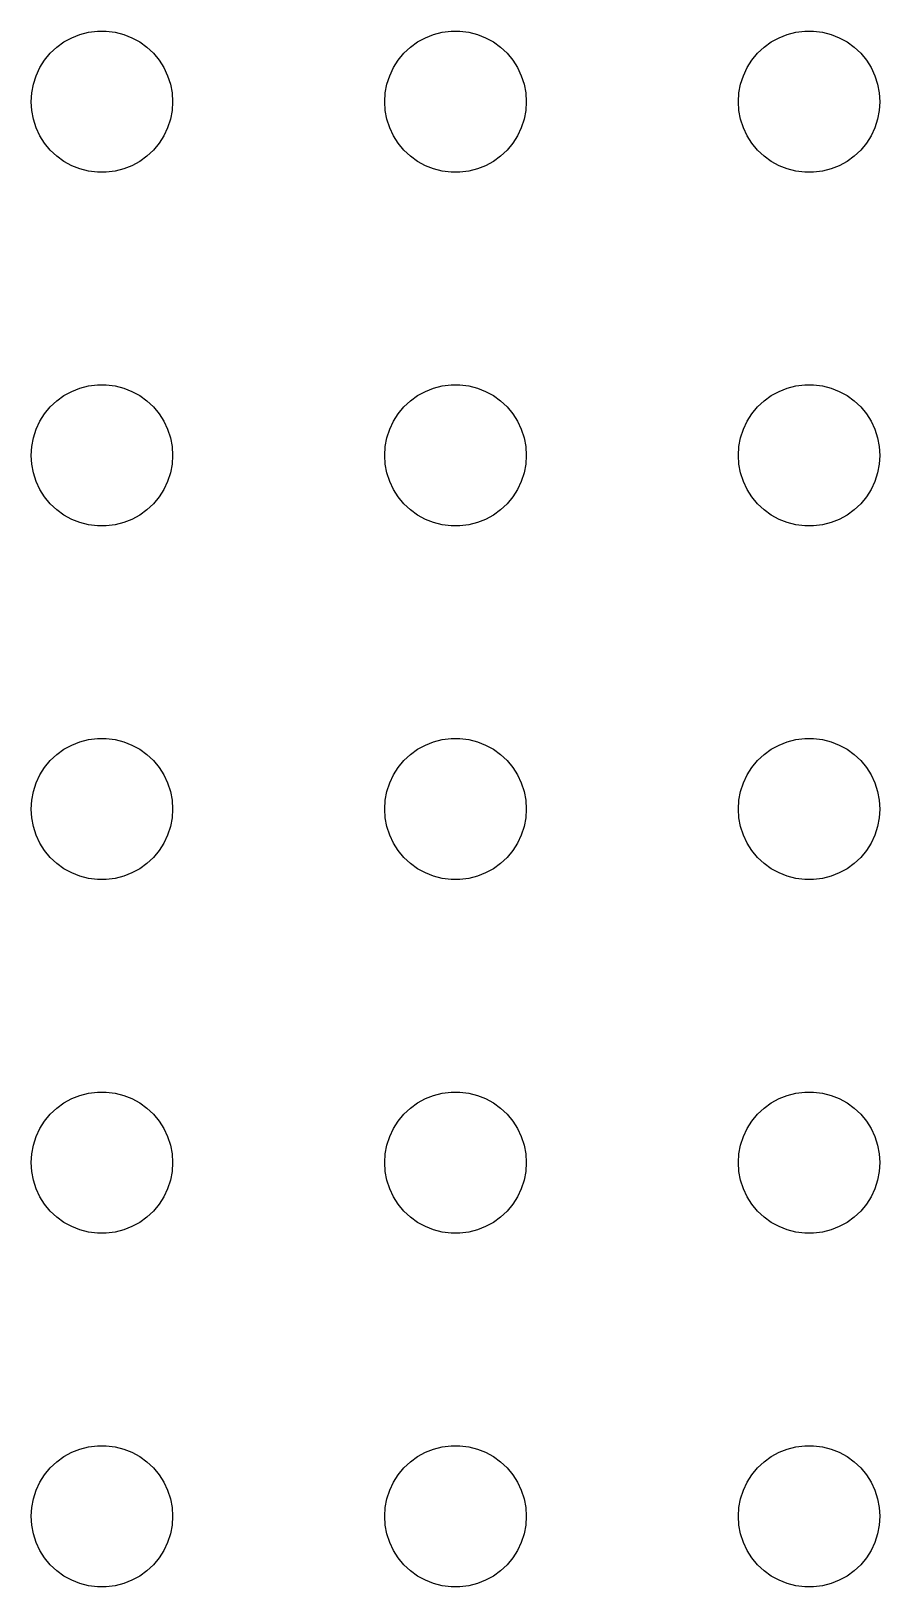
# Model space of a CAD drawing. Header units: metres. Extents: x -150 to 150, y -149 to 149.
# Drawn here: x -61.5 to -43.5, y -39 to -6 of the extents above; entities that cross this region are included whole.
import ezdxf

# ---------------------------------------------------------------- set-up
doc = ezdxf.new("R2010")
doc.units = ezdxf.units.M

msp = doc.modelspace()

# ---------------------------------------------------------------- linework, layer by layer
for p, q in [((-60.9561, -6.34422), (-60.8037, -6.23351)), ((-60.8037, -6.23351), (-60.6387, -6.14275)), ((-60.6387, -6.14275), (-60.4635, -6.07341)), ((-60.4635, -6.07341), (-60.2811, -6.02657)), ((-60.2811, -6.02657), (-60.0942, -6.00294)), ((-60.0942, -6.00294), (-59.9058, -6.00294)), ((-59.9058, -6.00294), (-59.7189, -6.02657)), ((-59.7189, -6.02657), (-59.5365, -6.07341)), ((-59.5365, -6.07341), (-59.3613, -6.14275)), ((-59.3613, -6.14275), (-59.1963, -6.23351)), ((-59.1963, -6.23351), (-59.0439, -6.34422)), ((-53.4561, -6.34422), (-53.3037, -6.23351)), ((-53.3037, -6.23351), (-53.1387, -6.14275)), ((-53.1387, -6.14275), (-52.9635, -6.07341)), ((-52.9635, -6.07341), (-52.7811, -6.02657)), ((-52.7811, -6.02657), (-52.5942, -6.00294)), ((-52.5942, -6.00294), (-52.4058, -6.00294)), ((-52.4058, -6.00294), (-52.2189, -6.02657)), ((-52.2189, -6.02657), (-52.0365, -6.07341)), ((-52.0365, -6.07341), (-51.8613, -6.14275)), ((-51.8613, -6.14275), (-51.6963, -6.23351)), ((-51.6963, -6.23351), (-51.5439, -6.34422)), ((-45.9561, -6.34422), (-45.8037, -6.23351)), ((-45.8037, -6.23351), (-45.6387, -6.14275)), ((-45.6387, -6.14275), (-45.4635, -6.07341)), ((-45.4635, -6.07341), (-45.2811, -6.02657)), ((-45.2811, -6.02657), (-45.0942, -6.00294)), ((-45.0942, -6.00294), (-44.9058, -6.00294)), ((-44.9058, -6.00294), (-44.7189, -6.02657)), ((-44.7189, -6.02657), (-44.5365, -6.07341)), ((-44.5365, -6.07341), (-44.3613, -6.14275)), ((-44.3613, -6.14275), (-44.1963, -6.23351)), ((-44.1963, -6.23351), (-44.0439, -6.34422)), ((-61.2135, -6.61832), (-61.0934, -6.47318)), ((-61.0934, -6.47318), (-60.9561, -6.34422)), ((-59.0439, -6.34422), (-58.9065, -6.47318)), ((-58.9065, -6.47318), (-58.7865, -6.61832)), ((-53.7135, -6.61832), (-53.5934, -6.47318)), ((-53.5934, -6.47318), (-53.4561, -6.34422)), ((-51.5439, -6.34422), (-51.4065, -6.47318)), ((-51.4065, -6.47318), (-51.2865, -6.61832)), ((-46.2135, -6.61832), (-46.0934, -6.47318)), ((-46.0934, -6.47318), (-45.9561, -6.34422)), ((-44.0439, -6.34422), (-43.9065, -6.47318)), ((-43.9065, -6.47318), (-43.7865, -6.61832)), ((-61.3947, -6.9478), (-61.3145, -6.77736)), ((-61.3145, -6.77736), (-61.2135, -6.61832)), ((-58.7865, -6.61832), (-58.6855, -6.77736)), ((-58.6855, -6.77736), (-58.6053, -6.9478)), ((-53.8947, -6.9478), (-53.8145, -6.77736)), ((-53.8145, -6.77736), (-53.7135, -6.61832)), ((-51.2865, -6.61832), (-51.1855, -6.77736)), ((-51.1855, -6.77736), (-51.1053, -6.9478)), ((-46.3947, -6.9478), (-46.3145, -6.77736)), ((-46.3145, -6.77736), (-46.2135, -6.61832)), ((-43.7865, -6.61832), (-43.6855, -6.77736)), ((-43.6855, -6.77736), (-43.6053, -6.9478)), ((-61.4882, -7.312), (-61.4529, -7.12695)), ((-61.4529, -7.12695), (-61.3947, -6.9478)), ((-58.6053, -6.9478), (-58.5471, -7.12695)), ((-58.5471, -7.12695), (-58.5118, -7.312)), ((-53.9882, -7.312), (-53.9529, -7.12695)), ((-53.9529, -7.12695), (-53.8947, -6.9478)), ((-51.1053, -6.9478), (-51.0471, -7.12695)), ((-51.0471, -7.12695), (-51.0118, -7.312)), ((-46.4882, -7.312), (-46.4529, -7.12695)), ((-46.4529, -7.12695), (-46.3947, -6.9478)), ((-43.6053, -6.9478), (-43.5471, -7.12695)), ((-43.5471, -7.12695), (-43.5118, -7.312)), ((-61.5, -7.5), (-61.4882, -7.312)), ((-61.4882, -7.68799), (-61.5, -7.5)), ((-58.5118, -7.312), (-58.5, -7.5)), ((-58.5, -7.5), (-58.5118, -7.68799)), ((-54, -7.5), (-53.9882, -7.312)), ((-53.9882, -7.68799), (-54, -7.5)), ((-51.0118, -7.312), (-51, -7.5)), ((-51, -7.5), (-51.0118, -7.68799)), ((-46.5, -7.5), (-46.4882, -7.312)), ((-46.4882, -7.68799), (-46.5, -7.5)), ((-43.5118, -7.312), (-43.5, -7.5)), ((-43.5, -7.5), (-43.5118, -7.68799)), ((-61.4529, -7.87303), (-61.4882, -7.68799)), ((-61.3947, -8.05219), (-61.4529, -7.87303)), ((-58.5471, -7.87303), (-58.6053, -8.05219)), ((-58.5118, -7.68799), (-58.5471, -7.87303)), ((-53.9529, -7.87303), (-53.9882, -7.68799)), ((-53.8947, -8.05219), (-53.9529, -7.87303)), ((-51.0471, -7.87303), (-51.1053, -8.05219)), ((-51.0118, -7.68799), (-51.0471, -7.87303)), ((-46.4529, -7.87303), (-46.4882, -7.68799)), ((-46.3947, -8.05219), (-46.4529, -7.87303)), ((-43.5471, -7.87303), (-43.6053, -8.05219)), ((-43.5118, -7.68799), (-43.5471, -7.87303)), ((-61.3145, -8.22263), (-61.3947, -8.05219)), ((-61.2135, -8.38167), (-61.3145, -8.22263)), ((-58.6855, -8.22263), (-58.7865, -8.38167)), ((-58.6053, -8.05219), (-58.6855, -8.22263)), ((-53.8145, -8.22263), (-53.8947, -8.05219)), ((-53.7135, -8.38167), (-53.8145, -8.22263)), ((-51.1855, -8.22263), (-51.2865, -8.38167)), ((-51.1053, -8.05219), (-51.1855, -8.22263)), ((-46.3145, -8.22263), (-46.3947, -8.05219)), ((-46.2135, -8.38167), (-46.3145, -8.22263)), ((-43.6855, -8.22263), (-43.7865, -8.38167)), ((-43.6053, -8.05219), (-43.6855, -8.22263)), ((-61.0934, -8.52681), (-61.2135, -8.38167)), ((-60.9561, -8.65576), (-61.0934, -8.52681)), ((-58.9065, -8.52681), (-59.0439, -8.65576)), ((-58.7865, -8.38167), (-58.9065, -8.52681)), ((-53.5934, -8.52681), (-53.7135, -8.38167)), ((-53.4561, -8.65576), (-53.5934, -8.52681)), ((-51.4065, -8.52681), (-51.5439, -8.65576)), ((-51.2865, -8.38167), (-51.4065, -8.52681)), ((-46.0934, -8.52681), (-46.2135, -8.38167)), ((-45.9561, -8.65576), (-46.0934, -8.52681)), ((-43.9065, -8.52681), (-44.0439, -8.65576)), ((-43.7865, -8.38167), (-43.9065, -8.52681)), ((-60.8037, -8.76648), (-60.9561, -8.65576)), ((-60.6387, -8.85724), (-60.8037, -8.76648)), ((-60.4635, -8.92657), (-60.6387, -8.85724)), ((-59.3613, -8.85724), (-59.5365, -8.92657)), ((-59.1963, -8.76648), (-59.3613, -8.85724)), ((-59.0439, -8.65576), (-59.1963, -8.76648)), ((-53.3037, -8.76648), (-53.4561, -8.65576)), ((-53.1387, -8.85724), (-53.3037, -8.76648)), ((-52.9635, -8.92657), (-53.1387, -8.85724)), ((-51.8613, -8.85724), (-52.0365, -8.92657)), ((-51.6963, -8.76648), (-51.8613, -8.85724)), ((-51.5439, -8.65576), (-51.6963, -8.76648)), ((-45.8037, -8.76648), (-45.9561, -8.65576)), ((-45.6387, -8.85724), (-45.8037, -8.76648)), ((-45.4635, -8.92657), (-45.6387, -8.85724)), ((-44.3613, -8.85724), (-44.5365, -8.92657)), ((-44.1963, -8.76648), (-44.3613, -8.85724)), ((-44.0439, -8.65576), (-44.1963, -8.76648)), ((-60.2811, -8.97342), (-60.4635, -8.92657)), ((-60.0942, -8.99704), (-60.2811, -8.97342)), ((-59.9058, -8.99704), (-60.0942, -8.99704)), ((-59.7189, -8.97342), (-59.9058, -8.99704)), ((-59.5365, -8.92657), (-59.7189, -8.97342)), ((-52.7811, -8.97342), (-52.9635, -8.92657)), ((-52.5942, -8.99704), (-52.7811, -8.97342)), ((-52.4058, -8.99704), (-52.5942, -8.99704)), ((-52.2189, -8.97342), (-52.4058, -8.99704)), ((-52.0365, -8.92657), (-52.2189, -8.97342)), ((-45.2811, -8.97342), (-45.4635, -8.92657)), ((-45.0942, -8.99704), (-45.2811, -8.97342)), ((-44.9058, -8.99704), (-45.0942, -8.99704)), ((-44.7189, -8.97342), (-44.9058, -8.99704)), ((-44.5365, -8.92657), (-44.7189, -8.97342)), ((-60.4635, -13.5734), (-60.2811, -13.5266)), ((-60.2811, -13.5266), (-60.0942, -13.5029)), ((-60.0942, -13.5029), (-59.9058, -13.5029)), ((-59.9058, -13.5029), (-59.7189, -13.5266)), ((-59.7189, -13.5266), (-59.5365, -13.5734)), ((-52.9635, -13.5734), (-52.7811, -13.5266)), ((-52.7811, -13.5266), (-52.5942, -13.5029)), ((-52.5942, -13.5029), (-52.4058, -13.5029)), ((-52.4058, -13.5029), (-52.2189, -13.5266)), ((-52.2189, -13.5266), (-52.0365, -13.5734)), ((-45.4635, -13.5734), (-45.2811, -13.5266)), ((-45.2811, -13.5266), (-45.0942, -13.5029)), ((-45.0942, -13.5029), (-44.9058, -13.5029)), ((-44.9058, -13.5029), (-44.7189, -13.5266)), ((-44.7189, -13.5266), (-44.5365, -13.5734)), ((-61.0934, -13.9732), (-60.9561, -13.8442)), ((-60.9561, -13.8442), (-60.8037, -13.7335)), ((-60.8037, -13.7335), (-60.6387, -13.6427)), ((-60.6387, -13.6427), (-60.4635, -13.5734)), ((-59.5365, -13.5734), (-59.3613, -13.6427)), ((-59.3613, -13.6427), (-59.1963, -13.7335)), ((-59.1963, -13.7335), (-59.0439, -13.8442)), ((-59.0439, -13.8442), (-58.9065, -13.9732)), ((-53.5934, -13.9732), (-53.4561, -13.8442)), ((-53.4561, -13.8442), (-53.3037, -13.7335)), ((-53.3037, -13.7335), (-53.1387, -13.6427)), ((-53.1387, -13.6427), (-52.9635, -13.5734)), ((-52.0365, -13.5734), (-51.8613, -13.6427)), ((-51.8613, -13.6427), (-51.6963, -13.7335)), ((-51.6963, -13.7335), (-51.5439, -13.8442)), ((-51.5439, -13.8442), (-51.4065, -13.9732)), ((-46.0934, -13.9732), (-45.9561, -13.8442)), ((-45.9561, -13.8442), (-45.8037, -13.7335)), ((-45.8037, -13.7335), (-45.6387, -13.6427)), ((-45.6387, -13.6427), (-45.4635, -13.5734)), ((-44.5365, -13.5734), (-44.3613, -13.6427)), ((-44.3613, -13.6427), (-44.1963, -13.7335)), ((-44.1963, -13.7335), (-44.0439, -13.8442)), ((-44.0439, -13.8442), (-43.9065, -13.9732)), ((-61.3145, -14.2774), (-61.2135, -14.1183)), ((-61.2135, -14.1183), (-61.0934, -13.9732)), ((-58.9065, -13.9732), (-58.7865, -14.1183)), ((-58.7865, -14.1183), (-58.6855, -14.2774)), ((-53.8145, -14.2774), (-53.7135, -14.1183)), ((-53.7135, -14.1183), (-53.5934, -13.9732)), ((-51.4065, -13.9732), (-51.2865, -14.1183)), ((-51.2865, -14.1183), (-51.1855, -14.2774)), ((-46.3145, -14.2774), (-46.2135, -14.1183)), ((-46.2135, -14.1183), (-46.0934, -13.9732)), ((-43.9065, -13.9732), (-43.7865, -14.1183)), ((-43.7865, -14.1183), (-43.6855, -14.2774)), ((-61.4529, -14.627), (-61.3947, -14.4478)), ((-61.3947, -14.4478), (-61.3145, -14.2774)), ((-58.6855, -14.2774), (-58.6053, -14.4478)), ((-58.6053, -14.4478), (-58.5471, -14.627)), ((-53.9529, -14.627), (-53.8947, -14.4478)), ((-53.8947, -14.4478), (-53.8145, -14.2774)), ((-51.1855, -14.2774), (-51.1053, -14.4478)), ((-51.1053, -14.4478), (-51.0471, -14.627)), ((-46.4529, -14.627), (-46.3947, -14.4478)), ((-46.3947, -14.4478), (-46.3145, -14.2774)), ((-43.6855, -14.2774), (-43.6053, -14.4478)), ((-43.6053, -14.4478), (-43.5471, -14.627)), ((-61.5, -15), (-61.4882, -14.812)), ((-61.4882, -14.812), (-61.4529, -14.627)), ((-58.5471, -14.627), (-58.5118, -14.812)), ((-58.5118, -14.812), (-58.5, -15)), ((-54, -15), (-53.9882, -14.812)), ((-53.9882, -14.812), (-53.9529, -14.627)), ((-51.0471, -14.627), (-51.0118, -14.812)), ((-51.0118, -14.812), (-51, -15)), ((-46.5, -15), (-46.4882, -14.812)), ((-46.4882, -14.812), (-46.4529, -14.627)), ((-43.5471, -14.627), (-43.5118, -14.812)), ((-43.5118, -14.812), (-43.5, -15)), ((-61.4882, -15.188), (-61.5, -15)), ((-58.5, -15), (-58.5118, -15.188)), ((-53.9882, -15.188), (-54, -15)), ((-51, -15), (-51.0118, -15.188)), ((-46.4882, -15.188), (-46.5, -15)), ((-43.5, -15), (-43.5118, -15.188)), ((-61.4529, -15.373), (-61.4882, -15.188)), ((-61.3947, -15.5522), (-61.4529, -15.373)), ((-58.5471, -15.373), (-58.6053, -15.5522)), ((-58.5118, -15.188), (-58.5471, -15.373)), ((-53.9529, -15.373), (-53.9882, -15.188)), ((-53.8947, -15.5522), (-53.9529, -15.373)), ((-51.0471, -15.373), (-51.1053, -15.5522)), ((-51.0118, -15.188), (-51.0471, -15.373)), ((-46.4529, -15.373), (-46.4882, -15.188)), ((-46.3947, -15.5522), (-46.4529, -15.373)), ((-43.5471, -15.373), (-43.6053, -15.5522)), ((-43.5118, -15.188), (-43.5471, -15.373)), ((-61.3145, -15.7226), (-61.3947, -15.5522)), ((-61.2135, -15.8817), (-61.3145, -15.7226)), ((-58.6855, -15.7226), (-58.7865, -15.8817)), ((-58.6053, -15.5522), (-58.6855, -15.7226)), ((-53.8145, -15.7226), (-53.8947, -15.5522)), ((-53.7135, -15.8817), (-53.8145, -15.7226)), ((-51.1855, -15.7226), (-51.2865, -15.8817)), ((-51.1053, -15.5522), (-51.1855, -15.7226)), ((-46.3145, -15.7226), (-46.3947, -15.5522)), ((-46.2135, -15.8817), (-46.3145, -15.7226)), ((-43.6855, -15.7226), (-43.7865, -15.8817)), ((-43.6053, -15.5522), (-43.6855, -15.7226)), ((-61.0934, -16.0268), (-61.2135, -15.8817)), ((-60.9561, -16.1558), (-61.0934, -16.0268)), ((-60.8037, -16.2665), (-60.9561, -16.1558)), ((-59.0439, -16.1558), (-59.1963, -16.2665)), ((-58.9065, -16.0268), (-59.0439, -16.1558)), ((-58.7865, -15.8817), (-58.9065, -16.0268)), ((-53.5934, -16.0268), (-53.7135, -15.8817)), ((-53.4561, -16.1558), (-53.5934, -16.0268)), ((-53.3037, -16.2665), (-53.4561, -16.1558)), ((-51.5439, -16.1558), (-51.6963, -16.2665)), ((-51.4065, -16.0268), (-51.5439, -16.1558)), ((-51.2865, -15.8817), (-51.4065, -16.0268)), ((-46.0934, -16.0268), (-46.2135, -15.8817)), ((-45.9561, -16.1558), (-46.0934, -16.0268)), ((-45.8037, -16.2665), (-45.9561, -16.1558)), ((-44.0439, -16.1558), (-44.1963, -16.2665)), ((-43.9065, -16.0268), (-44.0439, -16.1558)), ((-43.7865, -15.8817), (-43.9065, -16.0268)), ((-60.6387, -16.3572), (-60.8037, -16.2665)), ((-60.4635, -16.4266), (-60.6387, -16.3572)), ((-60.2811, -16.4734), (-60.4635, -16.4266)), ((-60.0942, -16.497), (-60.2811, -16.4734)), ((-59.9058, -16.497), (-60.0942, -16.497)), ((-59.7189, -16.4734), (-59.9058, -16.497)), ((-59.5365, -16.4266), (-59.7189, -16.4734)), ((-59.3613, -16.3572), (-59.5365, -16.4266)), ((-59.1963, -16.2665), (-59.3613, -16.3572)), ((-53.1387, -16.3572), (-53.3037, -16.2665)), ((-52.9635, -16.4266), (-53.1387, -16.3572)), ((-52.7811, -16.4734), (-52.9635, -16.4266)), ((-52.5942, -16.497), (-52.7811, -16.4734)), ((-52.4058, -16.497), (-52.5942, -16.497)), ((-52.2189, -16.4734), (-52.4058, -16.497)), ((-52.0365, -16.4266), (-52.2189, -16.4734)), ((-51.8613, -16.3572), (-52.0365, -16.4266)), ((-51.6963, -16.2665), (-51.8613, -16.3572)), ((-45.6387, -16.3572), (-45.8037, -16.2665)), ((-45.4635, -16.4266), (-45.6387, -16.3572)), ((-45.2811, -16.4734), (-45.4635, -16.4266)), ((-45.0942, -16.497), (-45.2811, -16.4734)), ((-44.9058, -16.497), (-45.0942, -16.497)), ((-44.7189, -16.4734), (-44.9058, -16.497)), ((-44.5365, -16.4266), (-44.7189, -16.4734)), ((-44.3613, -16.3572), (-44.5365, -16.4266)), ((-44.1963, -16.2665), (-44.3613, -16.3572)), ((-60.6387, -21.1427), (-60.4635, -21.0734)), ((-60.4635, -21.0734), (-60.2811, -21.0266)), ((-60.2811, -21.0266), (-60.0942, -21.003)), ((-60.0942, -21.003), (-59.9058, -21.003)), ((-59.9058, -21.003), (-59.7189, -21.0266)), ((-59.7189, -21.0266), (-59.5365, -21.0734)), ((-59.5365, -21.0734), (-59.3613, -21.1427)), ((-53.1387, -21.1427), (-52.9635, -21.0734)), ((-52.9635, -21.0734), (-52.7811, -21.0266)), ((-52.7811, -21.0266), (-52.5942, -21.003)), ((-52.5942, -21.003), (-52.4058, -21.003)), ((-52.4058, -21.003), (-52.2189, -21.0266)), ((-52.2189, -21.0266), (-52.0365, -21.0734)), ((-52.0365, -21.0734), (-51.8613, -21.1427)), ((-45.6387, -21.1427), (-45.4635, -21.0734)), ((-45.4635, -21.0734), (-45.2811, -21.0266)), ((-45.2811, -21.0266), (-45.0942, -21.003)), ((-45.0942, -21.003), (-44.9058, -21.003)), ((-44.9058, -21.003), (-44.7189, -21.0266)), ((-44.7189, -21.0266), (-44.5365, -21.0734)), ((-44.5365, -21.0734), (-44.3613, -21.1427)), ((-61.0934, -21.4732), (-60.9561, -21.3442)), ((-60.9561, -21.3442), (-60.8037, -21.2335)), ((-60.8037, -21.2335), (-60.6387, -21.1427)), ((-59.3613, -21.1427), (-59.1963, -21.2335)), ((-59.1963, -21.2335), (-59.0439, -21.3442)), ((-59.0439, -21.3442), (-58.9065, -21.4732)), ((-53.5934, -21.4732), (-53.4561, -21.3442)), ((-53.4561, -21.3442), (-53.3037, -21.2335)), ((-53.3037, -21.2335), (-53.1387, -21.1427)), ((-51.8613, -21.1427), (-51.6963, -21.2335)), ((-51.6963, -21.2335), (-51.5439, -21.3442)), ((-51.5439, -21.3442), (-51.4065, -21.4732)), ((-46.0934, -21.4732), (-45.9561, -21.3442)), ((-45.9561, -21.3442), (-45.8037, -21.2335)), ((-45.8037, -21.2335), (-45.6387, -21.1427)), ((-44.3613, -21.1427), (-44.1963, -21.2335)), ((-44.1963, -21.2335), (-44.0439, -21.3442)), ((-44.0439, -21.3442), (-43.9065, -21.4732)), ((-61.3145, -21.7774), (-61.2135, -21.6183)), ((-61.2135, -21.6183), (-61.0934, -21.4732)), ((-58.9065, -21.4732), (-58.7865, -21.6183)), ((-58.7865, -21.6183), (-58.6855, -21.7774)), ((-53.8145, -21.7774), (-53.7135, -21.6183)), ((-53.7135, -21.6183), (-53.5934, -21.4732)), ((-51.4065, -21.4732), (-51.2865, -21.6183)), ((-51.2865, -21.6183), (-51.1855, -21.7774)), ((-46.3145, -21.7774), (-46.2135, -21.6183)), ((-46.2135, -21.6183), (-46.0934, -21.4732)), ((-43.9065, -21.4732), (-43.7865, -21.6183)), ((-43.7865, -21.6183), (-43.6855, -21.7774)), ((-61.4529, -22.127), (-61.3947, -21.9478)), ((-61.3947, -21.9478), (-61.3145, -21.7774)), ((-58.6855, -21.7774), (-58.6053, -21.9478)), ((-58.6053, -21.9478), (-58.5471, -22.127)), ((-53.9529, -22.127), (-53.8947, -21.9478)), ((-53.8947, -21.9478), (-53.8145, -21.7774)), ((-51.1855, -21.7774), (-51.1053, -21.9478)), ((-51.1053, -21.9478), (-51.0471, -22.127)), ((-46.4529, -22.127), (-46.3947, -21.9478)), ((-46.3947, -21.9478), (-46.3145, -21.7774)), ((-43.6855, -21.7774), (-43.6053, -21.9478)), ((-43.6053, -21.9478), (-43.5471, -22.127)), ((-61.5, -22.5), (-61.4882, -22.312)), ((-61.4882, -22.312), (-61.4529, -22.127)), ((-58.5471, -22.127), (-58.5118, -22.312)), ((-58.5118, -22.312), (-58.5, -22.5)), ((-54, -22.5), (-53.9882, -22.312)), ((-53.9882, -22.312), (-53.9529, -22.127)), ((-51.0471, -22.127), (-51.0118, -22.312)), ((-51.0118, -22.312), (-51, -22.5)), ((-46.5, -22.5), (-46.4882, -22.312)), ((-46.4882, -22.312), (-46.4529, -22.127)), ((-43.5471, -22.127), (-43.5118, -22.312)), ((-43.5118, -22.312), (-43.5, -22.5)), ((-61.4882, -22.688), (-61.5, -22.5)), ((-61.4529, -22.873), (-61.4882, -22.688)), ((-58.5118, -22.688), (-58.5471, -22.873)), ((-58.5, -22.5), (-58.5118, -22.688)), ((-53.9882, -22.688), (-54, -22.5)), ((-53.9529, -22.873), (-53.9882, -22.688)), ((-51.0118, -22.688), (-51.0471, -22.873)), ((-51, -22.5), (-51.0118, -22.688)), ((-46.4882, -22.688), (-46.5, -22.5)), ((-46.4529, -22.873), (-46.4882, -22.688)), ((-43.5118, -22.688), (-43.5471, -22.873)), ((-43.5, -22.5), (-43.5118, -22.688)), ((-61.3947, -23.0522), (-61.4529, -22.873)), ((-61.3145, -23.2226), (-61.3947, -23.0522)), ((-58.6053, -23.0522), (-58.6855, -23.2226)), ((-58.5471, -22.873), (-58.6053, -23.0522)), ((-53.8947, -23.0522), (-53.9529, -22.873)), ((-53.8145, -23.2226), (-53.8947, -23.0522)), ((-51.1053, -23.0522), (-51.1855, -23.2226)), ((-51.0471, -22.873), (-51.1053, -23.0522)), ((-46.3947, -23.0522), (-46.4529, -22.873)), ((-46.3145, -23.2226), (-46.3947, -23.0522)), ((-43.6053, -23.0522), (-43.6855, -23.2226)), ((-43.5471, -22.873), (-43.6053, -23.0522)), ((-61.2135, -23.3817), (-61.3145, -23.2226)), ((-61.0934, -23.5268), (-61.2135, -23.3817)), ((-58.7865, -23.3817), (-58.9065, -23.5268)), ((-58.6855, -23.2226), (-58.7865, -23.3817)), ((-53.7135, -23.3817), (-53.8145, -23.2226)), ((-53.5934, -23.5268), (-53.7135, -23.3817)), ((-51.2865, -23.3817), (-51.4065, -23.5268)), ((-51.1855, -23.2226), (-51.2865, -23.3817)), ((-46.2135, -23.3817), (-46.3145, -23.2226)), ((-46.0934, -23.5268), (-46.2135, -23.3817)), ((-43.7865, -23.3817), (-43.9065, -23.5268)), ((-43.6855, -23.2226), (-43.7865, -23.3817)), ((-60.9561, -23.6558), (-61.0934, -23.5268)), ((-60.8037, -23.7665), (-60.9561, -23.6558)), ((-59.0439, -23.6558), (-59.1963, -23.7665)), ((-58.9065, -23.5268), (-59.0439, -23.6558)), ((-53.4561, -23.6558), (-53.5934, -23.5268)), ((-53.3037, -23.7665), (-53.4561, -23.6558)), ((-51.5439, -23.6558), (-51.6963, -23.7665)), ((-51.4065, -23.5268), (-51.5439, -23.6558)), ((-45.9561, -23.6558), (-46.0934, -23.5268)), ((-45.8037, -23.7665), (-45.9561, -23.6558)), ((-44.0439, -23.6558), (-44.1963, -23.7665)), ((-43.9065, -23.5268), (-44.0439, -23.6558)), ((-60.6387, -23.8572), (-60.8037, -23.7665)), ((-60.4635, -23.9266), (-60.6387, -23.8572)), ((-60.2811, -23.9734), (-60.4635, -23.9266)), ((-60.0942, -23.997), (-60.2811, -23.9734)), ((-59.9058, -23.997), (-60.0942, -23.997)), ((-59.7189, -23.9734), (-59.9058, -23.997)), ((-59.5365, -23.9266), (-59.7189, -23.9734)), ((-59.3613, -23.8572), (-59.5365, -23.9266)), ((-59.1963, -23.7665), (-59.3613, -23.8572)), ((-53.1387, -23.8572), (-53.3037, -23.7665)), ((-52.9635, -23.9266), (-53.1387, -23.8572)), ((-52.7811, -23.9734), (-52.9635, -23.9266)), ((-52.5942, -23.997), (-52.7811, -23.9734)), ((-52.4058, -23.997), (-52.5942, -23.997)), ((-52.2189, -23.9734), (-52.4058, -23.997)), ((-52.0365, -23.9266), (-52.2189, -23.9734)), ((-51.8613, -23.8572), (-52.0365, -23.9266)), ((-51.6963, -23.7665), (-51.8613, -23.8572)), ((-45.6387, -23.8572), (-45.8037, -23.7665)), ((-45.4635, -23.9266), (-45.6387, -23.8572)), ((-45.2811, -23.9734), (-45.4635, -23.9266)), ((-45.0942, -23.997), (-45.2811, -23.9734)), ((-44.9058, -23.997), (-45.0942, -23.997)), ((-44.7189, -23.9734), (-44.9058, -23.997)), ((-44.5365, -23.9266), (-44.7189, -23.9734)), ((-44.3613, -23.8572), (-44.5365, -23.9266)), ((-44.1963, -23.7665), (-44.3613, -23.8572)), ((-60.8037, -28.7335), (-60.6387, -28.6427)), ((-60.6387, -28.6427), (-60.4635, -28.5734)), ((-60.4635, -28.5734), (-60.2811, -28.5266)), ((-60.2811, -28.5266), (-60.0942, -28.503)), ((-60.0942, -28.503), (-59.9058, -28.503)), ((-59.9058, -28.503), (-59.7189, -28.5266)), ((-59.7189, -28.5266), (-59.5365, -28.5734)), ((-59.5365, -28.5734), (-59.3613, -28.6427)), ((-59.3613, -28.6427), (-59.1963, -28.7335)), ((-53.3037, -28.7335), (-53.1387, -28.6427)), ((-53.1387, -28.6427), (-52.9635, -28.5734)), ((-52.9635, -28.5734), (-52.7811, -28.5266)), ((-52.7811, -28.5266), (-52.5942, -28.503)), ((-52.5942, -28.503), (-52.4058, -28.503)), ((-52.4058, -28.503), (-52.2189, -28.5266)), ((-52.2189, -28.5266), (-52.0365, -28.5734)), ((-52.0365, -28.5734), (-51.8613, -28.6427)), ((-51.8613, -28.6427), (-51.6963, -28.7335)), ((-45.8037, -28.7335), (-45.6387, -28.6427)), ((-45.6387, -28.6427), (-45.4635, -28.5734)), ((-45.4635, -28.5734), (-45.2811, -28.5266)), ((-45.2811, -28.5266), (-45.0942, -28.503)), ((-45.0942, -28.503), (-44.9058, -28.503)), ((-44.9058, -28.503), (-44.7189, -28.5266)), ((-44.7189, -28.5266), (-44.5365, -28.5734)), ((-44.5365, -28.5734), (-44.3613, -28.6427)), ((-44.3613, -28.6427), (-44.1963, -28.7335)), ((-61.2135, -29.1183), (-61.0934, -28.9732)), ((-61.0934, -28.9732), (-60.9561, -28.8442)), ((-60.9561, -28.8442), (-60.8037, -28.7335)), ((-59.1963, -28.7335), (-59.0439, -28.8442)), ((-59.0439, -28.8442), (-58.9065, -28.9732)), ((-58.9065, -28.9732), (-58.7865, -29.1183)), ((-53.7135, -29.1183), (-53.5934, -28.9732)), ((-53.5934, -28.9732), (-53.4561, -28.8442)), ((-53.4561, -28.8442), (-53.3037, -28.7335)), ((-51.6963, -28.7335), (-51.5439, -28.8442)), ((-51.5439, -28.8442), (-51.4065, -28.9732)), ((-51.4065, -28.9732), (-51.2865, -29.1183)), ((-46.2135, -29.1183), (-46.0934, -28.9732)), ((-46.0934, -28.9732), (-45.9561, -28.8442)), ((-45.9561, -28.8442), (-45.8037, -28.7335)), ((-44.1963, -28.7335), (-44.0439, -28.8442)), ((-44.0439, -28.8442), (-43.9065, -28.9732)), ((-43.9065, -28.9732), (-43.7865, -29.1183)), ((-61.3947, -29.4478), (-61.3145, -29.2774)), ((-61.3145, -29.2774), (-61.2135, -29.1183)), ((-58.7865, -29.1183), (-58.6855, -29.2774)), ((-58.6855, -29.2774), (-58.6053, -29.4478)), ((-53.8947, -29.4478), (-53.8145, -29.2774)), ((-53.8145, -29.2774), (-53.7135, -29.1183)), ((-51.2865, -29.1183), (-51.1855, -29.2774)), ((-51.1855, -29.2774), (-51.1053, -29.4478)), ((-46.3947, -29.4478), (-46.3145, -29.2774)), ((-46.3145, -29.2774), (-46.2135, -29.1183)), ((-43.7865, -29.1183), (-43.6855, -29.2774)), ((-43.6855, -29.2774), (-43.6053, -29.4478)), ((-61.4882, -29.812), (-61.4529, -29.627)), ((-61.4529, -29.627), (-61.3947, -29.4478)), ((-58.6053, -29.4478), (-58.5471, -29.627)), ((-58.5471, -29.627), (-58.5118, -29.812)), ((-53.9882, -29.812), (-53.9529, -29.627)), ((-53.9529, -29.627), (-53.8947, -29.4478)), ((-51.1053, -29.4478), (-51.0471, -29.627)), ((-51.0471, -29.627), (-51.0118, -29.812)), ((-46.4882, -29.812), (-46.4529, -29.627)), ((-46.4529, -29.627), (-46.3947, -29.4478)), ((-43.6053, -29.4478), (-43.5471, -29.627)), ((-43.5471, -29.627), (-43.5118, -29.812)), ((-61.5, -30), (-61.4882, -29.812)), ((-61.4882, -30.188), (-61.5, -30)), ((-58.5118, -29.812), (-58.5, -30)), ((-58.5, -30), (-58.5118, -30.188)), ((-54, -30), (-53.9882, -29.812)), ((-53.9882, -30.188), (-54, -30)), ((-51.0118, -29.812), (-51, -30)), ((-51, -30), (-51.0118, -30.188)), ((-46.5, -30), (-46.4882, -29.812)), ((-46.4882, -30.188), (-46.5, -30)), ((-43.5118, -29.812), (-43.5, -30)), ((-43.5, -30), (-43.5118, -30.188)), ((-61.4529, -30.373), (-61.4882, -30.188)), ((-58.5118, -30.188), (-58.5471, -30.373)), ((-53.9529, -30.373), (-53.9882, -30.188)), ((-51.0118, -30.188), (-51.0471, -30.373)), ((-46.4529, -30.373), (-46.4882, -30.188)), ((-43.5118, -30.188), (-43.5471, -30.373)), ((-61.3947, -30.5522), (-61.4529, -30.373)), ((-61.3145, -30.7226), (-61.3947, -30.5522)), ((-58.6053, -30.5522), (-58.6855, -30.7226)), ((-58.5471, -30.373), (-58.6053, -30.5522)), ((-53.8947, -30.5522), (-53.9529, -30.373)), ((-53.8145, -30.7226), (-53.8947, -30.5522)), ((-51.1053, -30.5522), (-51.1855, -30.7226)), ((-51.0471, -30.373), (-51.1053, -30.5522)), ((-46.3947, -30.5522), (-46.4529, -30.373)), ((-46.3145, -30.7226), (-46.3947, -30.5522)), ((-43.6053, -30.5522), (-43.6855, -30.7226)), ((-43.5471, -30.373), (-43.6053, -30.5522)), ((-61.2135, -30.8817), (-61.3145, -30.7226)), ((-61.0934, -31.0268), (-61.2135, -30.8817)), ((-58.7865, -30.8817), (-58.9065, -31.0268)), ((-58.6855, -30.7226), (-58.7865, -30.8817)), ((-53.7135, -30.8817), (-53.8145, -30.7226)), ((-53.5934, -31.0268), (-53.7135, -30.8817)), ((-51.2865, -30.8817), (-51.4065, -31.0268)), ((-51.1855, -30.7226), (-51.2865, -30.8817)), ((-46.2135, -30.8817), (-46.3145, -30.7226)), ((-46.0934, -31.0268), (-46.2135, -30.8817)), ((-43.7865, -30.8817), (-43.9065, -31.0268)), ((-43.6855, -30.7226), (-43.7865, -30.8817)), ((-60.9561, -31.1558), (-61.0934, -31.0268)), ((-60.8037, -31.2665), (-60.9561, -31.1558)), ((-60.6387, -31.3572), (-60.8037, -31.2665)), ((-59.1963, -31.2665), (-59.3613, -31.3572)), ((-59.0439, -31.1558), (-59.1963, -31.2665)), ((-58.9065, -31.0268), (-59.0439, -31.1558)), ((-53.4561, -31.1558), (-53.5934, -31.0268)), ((-53.3037, -31.2665), (-53.4561, -31.1558)), ((-53.1387, -31.3572), (-53.3037, -31.2665)), ((-51.6963, -31.2665), (-51.8613, -31.3572)), ((-51.5439, -31.1558), (-51.6963, -31.2665)), ((-51.4065, -31.0268), (-51.5439, -31.1558)), ((-45.9561, -31.1558), (-46.0934, -31.0268)), ((-45.8037, -31.2665), (-45.9561, -31.1558)), ((-45.6387, -31.3572), (-45.8037, -31.2665)), ((-44.1963, -31.2665), (-44.3613, -31.3572)), ((-44.0439, -31.1558), (-44.1963, -31.2665)), ((-43.9065, -31.0268), (-44.0439, -31.1558)), ((-60.4635, -31.4266), (-60.6387, -31.3572)), ((-60.2811, -31.4734), (-60.4635, -31.4266)), ((-60.0942, -31.497), (-60.2811, -31.4734)), ((-59.9058, -31.497), (-60.0942, -31.497)), ((-59.7189, -31.4734), (-59.9058, -31.497)), ((-59.5365, -31.4266), (-59.7189, -31.4734)), ((-59.3613, -31.3572), (-59.5365, -31.4266)), ((-52.9635, -31.4266), (-53.1387, -31.3572)), ((-52.7811, -31.4734), (-52.9635, -31.4266)), ((-52.5942, -31.497), (-52.7811, -31.4734)), ((-52.4058, -31.497), (-52.5942, -31.497)), ((-52.2189, -31.4734), (-52.4058, -31.497)), ((-52.0365, -31.4266), (-52.2189, -31.4734)), ((-51.8613, -31.3572), (-52.0365, -31.4266)), ((-45.4635, -31.4266), (-45.6387, -31.3572)), ((-45.2811, -31.4734), (-45.4635, -31.4266)), ((-45.0942, -31.497), (-45.2811, -31.4734)), ((-44.9058, -31.497), (-45.0942, -31.497)), ((-44.7189, -31.4734), (-44.9058, -31.497)), ((-44.5365, -31.4266), (-44.7189, -31.4734)), ((-44.3613, -31.3572), (-44.5365, -31.4266)), ((-60.9561, -36.3442), (-60.8037, -36.2335)), ((-60.8037, -36.2335), (-60.6387, -36.1428)), ((-60.6387, -36.1428), (-60.4635, -36.0734)), ((-60.4635, -36.0734), (-60.2811, -36.0266)), ((-60.2811, -36.0266), (-60.0942, -36.003)), ((-60.0942, -36.003), (-59.9058, -36.003)), ((-59.9058, -36.003), (-59.7189, -36.0266)), ((-59.7189, -36.0266), (-59.5365, -36.0734)), ((-59.5365, -36.0734), (-59.3613, -36.1428)), ((-59.3613, -36.1428), (-59.1963, -36.2335)), ((-59.1963, -36.2335), (-59.0439, -36.3442)), ((-53.4561, -36.3442), (-53.3037, -36.2335)), ((-53.3037, -36.2335), (-53.1387, -36.1428)), ((-53.1387, -36.1428), (-52.9635, -36.0734)), ((-52.9635, -36.0734), (-52.7811, -36.0266)), ((-52.7811, -36.0266), (-52.5942, -36.003)), ((-52.5942, -36.003), (-52.4058, -36.003)), ((-52.4058, -36.003), (-52.2189, -36.0266)), ((-52.2189, -36.0266), (-52.0365, -36.0734)), ((-52.0365, -36.0734), (-51.8613, -36.1428)), ((-51.8613, -36.1428), (-51.6963, -36.2335)), ((-51.6963, -36.2335), (-51.5439, -36.3442)), ((-45.9561, -36.3442), (-45.8037, -36.2335)), ((-45.8037, -36.2335), (-45.6387, -36.1428)), ((-45.6387, -36.1428), (-45.4635, -36.0734)), ((-45.4635, -36.0734), (-45.2811, -36.0266)), ((-45.2811, -36.0266), (-45.0942, -36.003)), ((-45.0942, -36.003), (-44.9058, -36.003)), ((-44.9058, -36.003), (-44.7189, -36.0266)), ((-44.7189, -36.0266), (-44.5365, -36.0734)), ((-44.5365, -36.0734), (-44.3613, -36.1428)), ((-44.3613, -36.1428), (-44.1963, -36.2335)), ((-44.1963, -36.2335), (-44.0439, -36.3442)), ((-61.3145, -36.7774), (-61.2135, -36.6183)), ((-61.2135, -36.6183), (-61.0934, -36.4732)), ((-61.0934, -36.4732), (-60.9561, -36.3442)), ((-59.0439, -36.3442), (-58.9065, -36.4732)), ((-58.9065, -36.4732), (-58.7865, -36.6183)), ((-58.7865, -36.6183), (-58.6855, -36.7774)), ((-53.8145, -36.7774), (-53.7135, -36.6183)), ((-53.7135, -36.6183), (-53.5934, -36.4732)), ((-53.5934, -36.4732), (-53.4561, -36.3442)), ((-51.5439, -36.3442), (-51.4065, -36.4732)), ((-51.4065, -36.4732), (-51.2865, -36.6183)), ((-51.2865, -36.6183), (-51.1855, -36.7774)), ((-46.3145, -36.7774), (-46.2135, -36.6183)), ((-46.2135, -36.6183), (-46.0934, -36.4732)), ((-46.0934, -36.4732), (-45.9561, -36.3442)), ((-44.0439, -36.3442), (-43.9065, -36.4732)), ((-43.9065, -36.4732), (-43.7865, -36.6183)), ((-43.7865, -36.6183), (-43.6855, -36.7774)), ((-61.4529, -37.127), (-61.3947, -36.9478)), ((-61.3947, -36.9478), (-61.3145, -36.7774)), ((-58.6855, -36.7774), (-58.6053, -36.9478)), ((-58.6053, -36.9478), (-58.5471, -37.127)), ((-53.9529, -37.127), (-53.8947, -36.9478)), ((-53.8947, -36.9478), (-53.8145, -36.7774)), ((-51.1855, -36.7774), (-51.1053, -36.9478)), ((-51.1053, -36.9478), (-51.0471, -37.127)), ((-46.4529, -37.127), (-46.3947, -36.9478)), ((-46.3947, -36.9478), (-46.3145, -36.7774)), ((-43.6855, -36.7774), (-43.6053, -36.9478)), ((-43.6053, -36.9478), (-43.5471, -37.127)), ((-61.4882, -37.312), (-61.4529, -37.127)), ((-58.5471, -37.127), (-58.5118, -37.312)), ((-53.9882, -37.312), (-53.9529, -37.127)), ((-51.0471, -37.127), (-51.0118, -37.312)), ((-46.4882, -37.312), (-46.4529, -37.127)), ((-43.5471, -37.127), (-43.5118, -37.312)), ((-61.5, -37.5), (-61.4882, -37.312)), ((-61.4882, -37.688), (-61.5, -37.5)), ((-58.5118, -37.312), (-58.5, -37.5)), ((-58.5, -37.5), (-58.5118, -37.688)), ((-54, -37.5), (-53.9882, -37.312)), ((-53.9882, -37.688), (-54, -37.5)), ((-51.0118, -37.312), (-51, -37.5)), ((-51, -37.5), (-51.0118, -37.688)), ((-46.5, -37.5), (-46.4882, -37.312)), ((-46.4882, -37.688), (-46.5, -37.5)), ((-43.5118, -37.312), (-43.5, -37.5)), ((-43.5, -37.5), (-43.5118, -37.688)), ((-61.4529, -37.873), (-61.4882, -37.688)), ((-61.3947, -38.0522), (-61.4529, -37.873)), ((-58.5471, -37.873), (-58.6053, -38.0522)), ((-58.5118, -37.688), (-58.5471, -37.873)), ((-53.9529, -37.873), (-53.9882, -37.688)), ((-53.8947, -38.0522), (-53.9529, -37.873)), ((-51.0471, -37.873), (-51.1053, -38.0522)), ((-51.0118, -37.688), (-51.0471, -37.873)), ((-46.4529, -37.873), (-46.4882, -37.688)), ((-46.3947, -38.0522), (-46.4529, -37.873)), ((-43.5471, -37.873), (-43.6053, -38.0522)), ((-43.5118, -37.688), (-43.5471, -37.873)), ((-61.3145, -38.2226), (-61.3947, -38.0522)), ((-61.2135, -38.3817), (-61.3145, -38.2226)), ((-58.6855, -38.2226), (-58.7865, -38.3817)), ((-58.6053, -38.0522), (-58.6855, -38.2226)), ((-53.8145, -38.2226), (-53.8947, -38.0522)), ((-53.7135, -38.3817), (-53.8145, -38.2226)), ((-51.1855, -38.2226), (-51.2865, -38.3817)), ((-51.1053, -38.0522), (-51.1855, -38.2226)), ((-46.3145, -38.2226), (-46.3947, -38.0522)), ((-46.2135, -38.3817), (-46.3145, -38.2226)), ((-43.6855, -38.2226), (-43.7865, -38.3817)), ((-43.6053, -38.0522), (-43.6855, -38.2226)), ((-61.0934, -38.5268), (-61.2135, -38.3817)), ((-60.9561, -38.6558), (-61.0934, -38.5268)), ((-58.9065, -38.5268), (-59.0439, -38.6558)), ((-58.7865, -38.3817), (-58.9065, -38.5268)), ((-53.5934, -38.5268), (-53.7135, -38.3817)), ((-53.4561, -38.6558), (-53.5934, -38.5268)), ((-51.4065, -38.5268), (-51.5439, -38.6558)), ((-51.2865, -38.3817), (-51.4065, -38.5268)), ((-46.0934, -38.5268), (-46.2135, -38.3817)), ((-45.9561, -38.6558), (-46.0934, -38.5268)), ((-43.9065, -38.5268), (-44.0439, -38.6558)), ((-43.7865, -38.3817), (-43.9065, -38.5268)), ((-60.8037, -38.7665), (-60.9561, -38.6558)), ((-60.6387, -38.8572), (-60.8037, -38.7665)), ((-60.4635, -38.9266), (-60.6387, -38.8572)), ((-60.2811, -38.9734), (-60.4635, -38.9266)), ((-59.5365, -38.9266), (-59.7189, -38.9734)), ((-59.3613, -38.8572), (-59.5365, -38.9266)), ((-59.1963, -38.7665), (-59.3613, -38.8572)), ((-59.0439, -38.6558), (-59.1963, -38.7665)), ((-53.3037, -38.7665), (-53.4561, -38.6558)), ((-53.1387, -38.8572), (-53.3037, -38.7665)), ((-52.9635, -38.9266), (-53.1387, -38.8572)), ((-52.7811, -38.9734), (-52.9635, -38.9266)), ((-52.0365, -38.9266), (-52.2189, -38.9734)), ((-51.8613, -38.8572), (-52.0365, -38.9266)), ((-51.6963, -38.7665), (-51.8613, -38.8572)), ((-51.5439, -38.6558), (-51.6963, -38.7665)), ((-45.8037, -38.7665), (-45.9561, -38.6558)), ((-45.6387, -38.8572), (-45.8037, -38.7665)), ((-45.4635, -38.9266), (-45.6387, -38.8572)), ((-45.2811, -38.9734), (-45.4635, -38.9266)), ((-44.5365, -38.9266), (-44.7189, -38.9734)), ((-44.3613, -38.8572), (-44.5365, -38.9266)), ((-44.1963, -38.7665), (-44.3613, -38.8572)), ((-44.0439, -38.6558), (-44.1963, -38.7665)), ((-60.0942, -38.997), (-60.2811, -38.9734)), ((-59.9058, -38.997), (-60.0942, -38.997)), ((-59.7189, -38.9734), (-59.9058, -38.997)), ((-52.5942, -38.997), (-52.7811, -38.9734)), ((-52.4058, -38.997), (-52.5942, -38.997)), ((-52.2189, -38.9734), (-52.4058, -38.997)), ((-45.0942, -38.997), (-45.2811, -38.9734)), ((-44.9058, -38.997), (-45.0942, -38.997)), ((-44.7189, -38.9734), (-44.9058, -38.997))]:
    msp.add_line(p, q)

doc.saveas('drawing.dxf')
